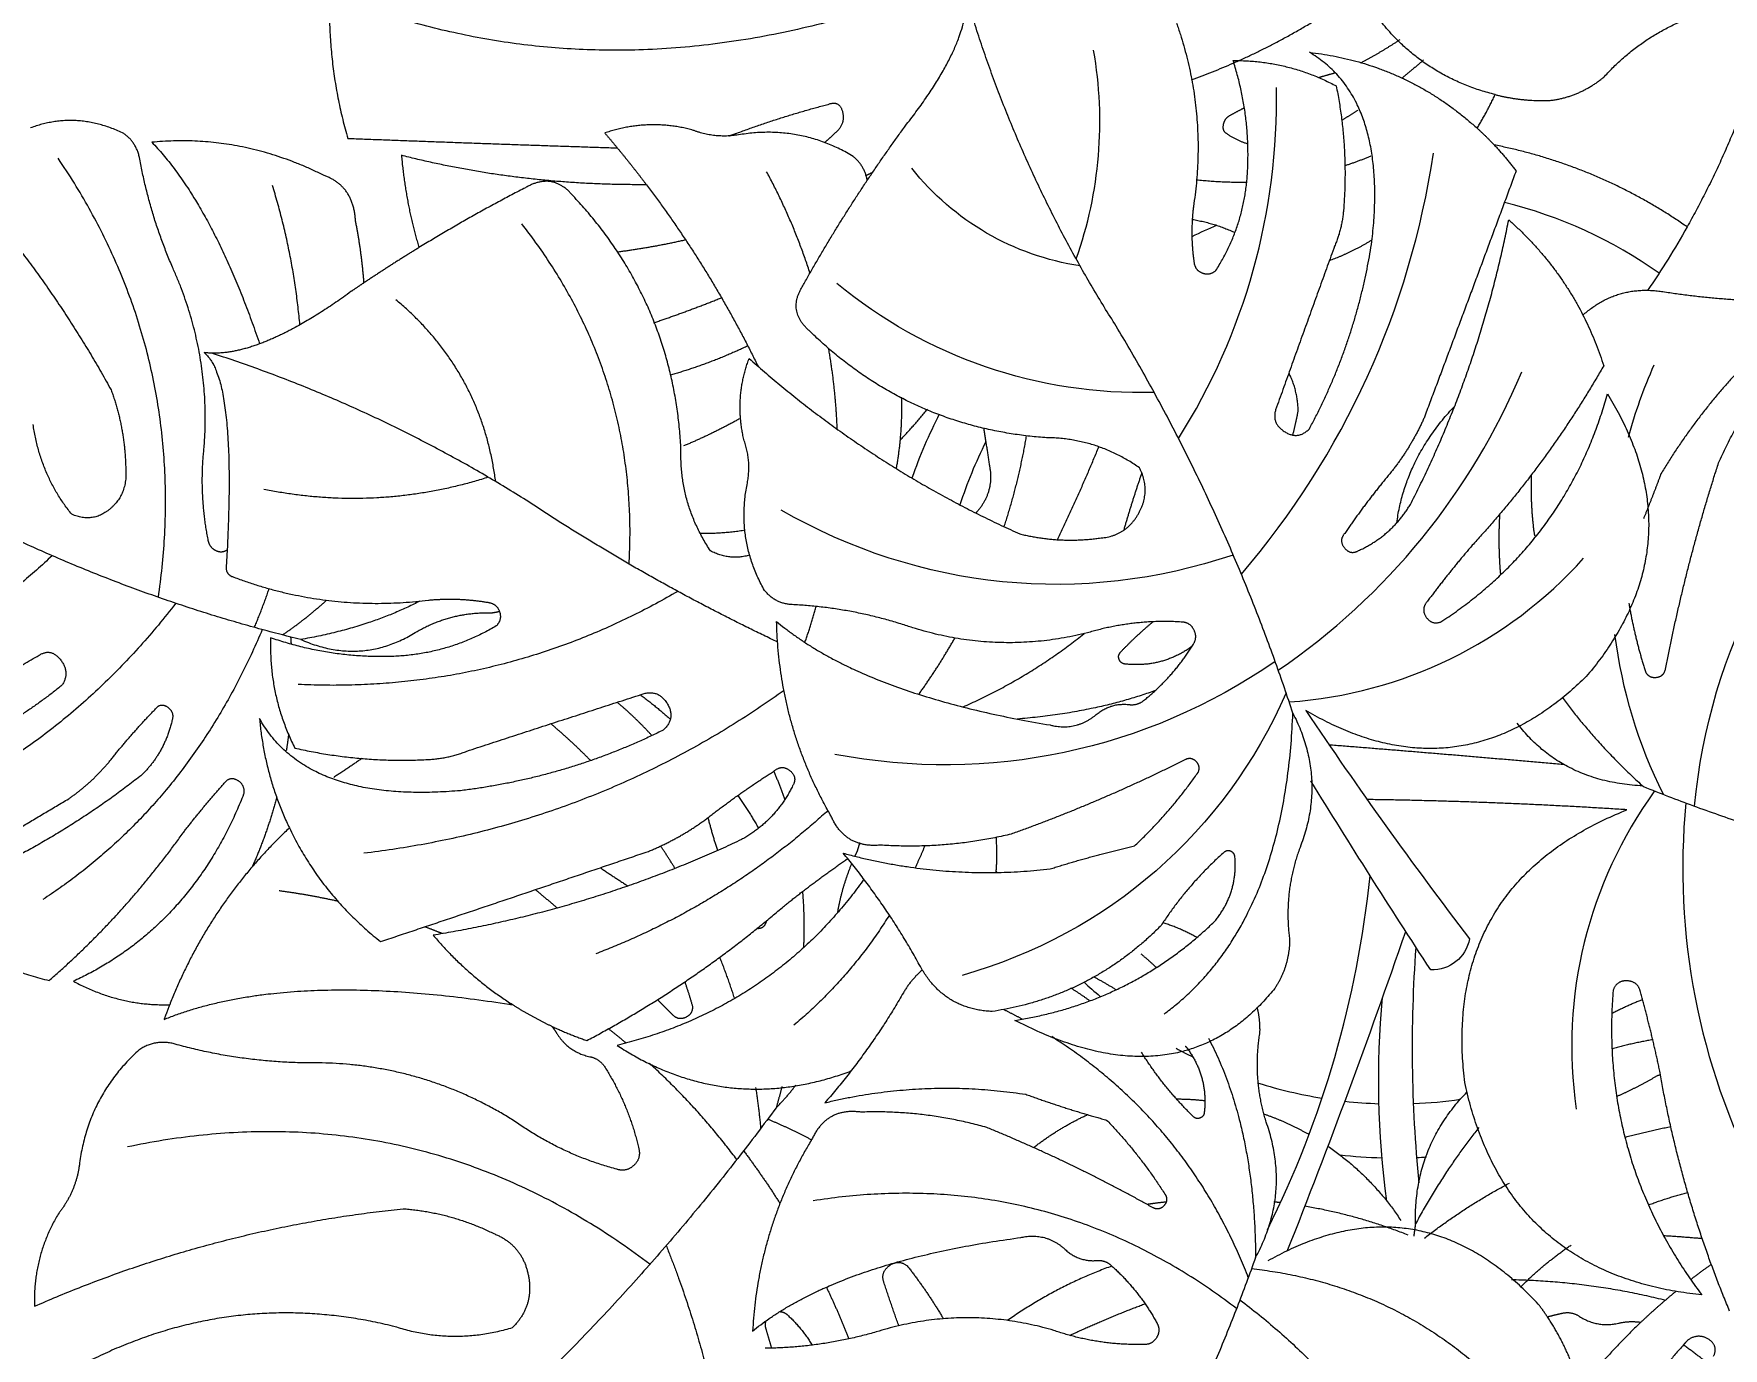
# Model space of a CAD drawing. Header units: inches. Extents: x 17146 to 31738, y -8920 to -2452.
# Drawn here: x 25103.69 to 25113.18, y -5272.44 to -5265.05 of the extents above; entities that cross this region are included whole.
import ezdxf

# ---------------------------------------------------------------- set-up
doc = ezdxf.new("R2010")
doc.units = ezdxf.units.IN
doc.header["$LTSCALE"] = 25
doc.header["$MEASUREMENT"] = 0
doc.header["$PDMODE"] = 3
doc.layers.get('Defpoints').update_dxf_attribs({"color": 251})
doc.layers.add('Dim-external', color=151, linetype='Continuous', lineweight=9)
doc.layers.add('plants', color=105, linetype='Continuous', lineweight=18)
doc.styles.add('int text 1in-8ft', font='trebuc.ttf', dxfattribs={"height": 7})
doc.dimstyles.new('dim 1in-8ft', dxfattribs={"dimtxt": 7, "dimasz": 2, "dimexe": 6, "dimexo": 6, "dimgap": 1, "dimtad": 1, "dimdec": 0, "dimzin": 0, "dimdsep": 46, "dimlunit": 4, "dimtxsty": 'int text 1in-8ft', "dimblk": 'DOT', "dimcen": 4, "dimdle": 6, "dimclrt": 7, "dimadec": 0, "dimazin": 0, "dimtfac": 1, "dimtdec": 0, "dimtofl": 0, "dimtmove": 0, "dimatfit": 3, "dimfxl": 6, "dimfxlon": 1, "dimtolj": 1, "dimtzin": 0, "dimarcsym": 0})
doc.dimstyles.new('dim 1in-8ft c-c', dxfattribs={"dimtxt": 7, "dimasz": 2, "dimexe": 6, "dimexo": 6, "dimgap": 1, "dimtad": 1, "dimdec": 0, "dimzin": 0, "dimdsep": 46, "dimlunit": 4, "dimtxsty": 'int text 1in-8ft', "dimblk": 'DOT', "dimcen": 4, "dimdle": 6, "dimclrt": 7, "dimadec": 0, "dimazin": 0, "dimtfac": 1, "dimtdec": 0, "dimtofl": 0, "dimtmove": 0, "dimatfit": 3, "dimfxl": 6, "dimfxlon": 1, "dimtolj": 1, "dimtzin": 0, "dimarcsym": 0})

# ---------------------------------------------------------------- blocks, each defined once
blk = doc.blocks.new('Monstera_86')
at = {"layer": 'plants'}
for points, degree in [([(0.5667, 1.02229), (0.60753, 1.08693), (0.61641, 1.15825)], 2), ([(0.79487, 0.9924), (0.82491, 1.07672), (0.87244, 1.15207)], 2), ([(0.80145, 1.01022), (0.7355, 1.06021), (0.70638, 1.13893)], 2), ([(0.9968, 0.92926), (1.06038, 1.01567), (1.14135, 1.08578)], 2), ([(0.61464, 1.02921), (0.62833, 1.04457), (0.6387, 1.06165)], 2), ([(0.79655, 0.99708), (0.72491, 1.005), (0.67851, 1.06165)], 2), ([(1.04313, 0.98738), (1.0286, 1.02367), (1.02099, 1.06207)], 2), ([(0.63256, 1.01968), (0.64656, 1.03297), (0.65816, 1.04784)], 2), ([(0.65816, 1.04784), (0.66256, 1.03143), (0.67193, 1.0174)], 2), ([(0.60197, 1.03403), (0.5998, 1.02947), (0.60413, 1.0268)], 2), ([(0.60346, 1.03764), (0.6089, 1.03343), (0.61464, 1.02921)], 2), ([(1.15735, 1.02155), (1.22372, 1.00502), (1.28527, 1.03558)], 2), ([(0.60413, 1.0268), (0.60846, 1.02414), (0.61292, 1.0273)], 2), ([(0.61292, 1.0273), (0.61379, 1.02825), (0.61464, 1.02921)], 2), ([(0.83646, 1.01991), (0.83472, 1.02301), (0.83651, 1.02608)], 2), ([(0.83651, 1.02608), (0.8383, 1.02915), (0.84178, 1.02903)], 2), ([(0.87315, 1.0252), (0.85755, 1.01796), (0.84145, 1.01187)], 2), ([(0.84178, 1.02903), (0.86133, 1.02954), (0.87986, 1.02311)], 2), ([(0.95464, 1.02375), (0.97757, 1.0304), (1.0014, 1.03065)], 2), ([(0.97563, 1.00495), (0.97052, 1.01564), (0.96615, 1.02667)], 2), ([(0.99162, 1.01698), (0.98578, 1.02245), (0.98163, 1.02931)], 2), ([(0.99866, 1.0306), (0.99981, 1.02679), (1.00089, 1.02297)], 2), ([(1.10795, 1.02202), (1.13276, 1.0296), (1.15735, 1.02155)], 2), ([(0.61765, 1.00654), (0.62539, 1.01287), (0.63256, 1.01968)], 2), ([(0.64199, 1.02006), (0.63732, 1.01897), (0.63256, 1.01968)], 2), ([(0.65841, 1.0172), (0.65077, 1.02209), (0.64199, 1.02006)], 2), ([(0.85593, 0.99552), (0.84414, 1.00599), (0.83646, 1.01991)], 2), ([(0.85541, 0.99599), (0.87897, 1.0046), (0.89943, 1.01898)], 2), ([(0.87986, 1.02311), (0.91734, 1.01211), (0.95464, 1.02375)], 2), ([(1.00672, 1.02338), (0.97102, 0.99428), (0.89371, 0.98396)], 2), ([(0.94156, 0.99595), (0.93319, 1.00659), (0.92633, 1.01828)], 2), ([(0.94512, 1.02117), (0.94837, 1.01228), (0.95131, 1.00326)], 2), ([(0.98175, 0.94256), (1.00435, 0.97967), (1.00672, 1.02338)], 2), ([(1.00089, 1.02297), (1.00168, 1.02105), (1.00104, 1.01906)], 2), ([(1.10117, 1), (1.09867, 1.01282), (1.10795, 1.02202)], 2), ([(0.5952, 1.01494), (0.61564, 0.96604), (0.62462, 0.91381)], 2), ([(0.66545, 1.0158), (0.66166, 1.01506), (0.65841, 1.0172)], 2), ([(0.67193, 1.0174), (0.66872, 1.0165), (0.66545, 1.0158)], 2), ([(0.67193, 1.0174), (0.67377, 1.01465), (0.67578, 1.01203)], 2), ([(0.67578, 1.01203), (0.72596, 0.95809), (0.78971, 0.99382)], 2), ([(0.80285, 1.01385), (0.88281, 0.95298), (0.98117, 0.96849)], 2), ([(0.99521, 1.01519), (0.99307, 1.01538), (0.99162, 1.01698)], 2), ([(1.3092, 1.01295), (1.23471, 0.98015), (1.15396, 0.97185)], 2), ([(1.29887, 0.97353), (1.30992, 0.99171), (1.3092, 1.01295)], 2), ([(0.64429, 0.87995), (0.64982, 0.95114), (0.60688, 1.00818)], 2), ([(0.60688, 1.00818), (0.68931, 0.99963), (0.70677, 0.91862)], 2), ([(0.68708, 1.00168), (0.65419, 1.00227), (0.62223, 1.01037)], 2), ([(0.68323, 1.00485), (0.6736, 0.99509), (0.66198, 0.98716)], 2), ([(0.6029, 0.99528), (0.6073, 0.99841), (0.61155, 1.00169)], 2), ([(0.79792, 1.00081), (0.82311, 0.93609), (0.88074, 0.89931)], 2), ([(0.95131, 1.00326), (0.95303, 0.99877), (0.94918, 0.99588)], 2), ([(1.11569, 0.98233), (1.10367, 0.98718), (1.10117, 1)], 2), ([(0.7815, 0.98973), (0.76381, 0.94521), (0.74719, 0.90029), (0.73162, 0.85498)], 3), ([(0.79487, 0.9924), (0.77991, 0.96491), (0.79039, 0.93532)], 2), ([(0.81468, 0.90002), (0.79519, 0.93725), (0.79487, 0.9924)], 2), ([(0.86171, 0.99367), (0.85845, 0.99337), (0.85593, 0.99552)], 2), ([(0.87504, 0.98903), (0.86934, 0.99426), (0.86171, 0.99367)], 2), ([(0.94918, 0.99588), (0.94533, 0.99298), (0.94156, 0.99595)], 2), ([(1.04999, 0.99524), (1.14868, 0.92044), (1.27007, 0.9458)], 2), ([(0.62282, 0.98313), (0.61478, 0.98364), (0.60675, 0.98433)], 2), ([(0.72373, 0.98425), (0.7069, 0.97107), (0.68797, 0.96106)], 2), ([(0.72753, 0.97824), (0.72789, 0.98079), (0.72823, 0.98334)], 2), ([(0.73064, 0.98294), (0.75172, 0.97458), (0.77405, 0.9708)], 2), ([(0.89371, 0.98396), (0.88312, 0.98159), (0.87504, 0.98903)], 2), ([(1.15396, 0.97185), (1.1338, 0.97335), (1.11569, 0.98233)], 2), ([(0.70088, 0.93766), (0.71521, 0.95566), (0.72753, 0.97824)], 2), ([(0.72753, 0.97824), (0.72825, 0.94586), (0.70582, 0.92267)], 2), ([(0.76434, 0.94555), (0.74593, 0.95817), (0.73368, 0.97676)], 2), ([(0.78983, 0.9807), (0.76659, 0.93386), (0.75201, 0.88356), (0.7466, 0.83155)], 3), ([(0.6291, 0.97012), (0.6211, 0.96713), (0.61282, 0.96501)], 2), ([(0.73956, 0.96864), (0.74345, 0.94018), (0.74405, 0.91145), (0.74135, 0.88285)], 3), ([(0.78438, 0.96931), (0.78574, 0.96915), (0.78709, 0.969)], 2), ([(0.83271, 0.96621), (0.83163, 0.96879), (0.8336, 0.97073)], 2), ([(0.83257, 0.96902), (0.83658, 0.96945), (0.84057, 0.97003)], 2), ([(0.8336, 0.97073), (0.83557, 0.97267), (0.83803, 0.97145)], 2), ([(0.83803, 0.97145), (0.87206, 0.95234), (0.9081, 0.93762)], 2), ([(1.01051, 0.94744), (1.00239, 0.95826), (0.99515, 0.96969)], 2), ([(1.29031, 0.95339), (1.29185, 0.96463), (1.29887, 0.97353)], 2), ([(0.72598, 0.96092), (0.72921, 0.92795), (0.72963, 0.8948), (0.72725, 0.86175)], 3), ([(0.8576, 0.9345), (0.84357, 0.94904), (0.83271, 0.96621)], 2), ([(0.61361, 0.80086), (0.61888, 0.85614), (0.60828, 0.91091), (0.58279, 0.96024)], 3), ([(1.05466, 0.94655), (1.05367, 0.9507), (1.0568, 0.9536)], 2), ([(1.0568, 0.9536), (1.05993, 0.95651), (1.06395, 0.95518)], 2), ([(1.06395, 0.95518), (1.08695, 0.94905), (1.1064, 0.93532)], 2), ([(0.72692, 0.95024), (0.72558, 0.95018), (0.72424, 0.95011), (0.7229, 0.95003)], 3), ([(0.75933, 0.94919), (0.75344, 0.94982), (0.74753, 0.95022), (0.7416, 0.95037)], 3), ([(1.01338, 0.95113), (1.02987, 0.92908), (1.05019, 0.91056)], 2), ([(1.06914, 0.91189), (1.05892, 0.92794), (1.05466, 0.94655)], 2), ([(1.26522, 0.90496), (1.28674, 0.92449), (1.29031, 0.95339)], 2), ([(0.63891, 0.94163), (0.62953, 0.93905), (0.61997, 0.93723)], 2), ([(0.79137, 0.93189), (0.78146, 0.93533), (0.77235, 0.94053)], 2), ([(0.88836, 0.94608), (0.87783, 0.93782), (0.86565, 0.9322)], 2), ([(0.96117, 0.93113), (0.9755, 0.92916), (0.98175, 0.94256)], 2), ([(1.00035, 0.93406), (0.99091, 0.93798), (0.98188, 0.94278)], 2), ([(0.79039, 0.93532), (0.79613, 0.91679), (0.79302, 0.89761)], 2), ([(0.81646, 0.93118), (0.81658, 0.93294), (0.81818, 0.93359)], 2), ([(0.81818, 0.93359), (0.81978, 0.93425), (0.82105, 0.93305)], 2), ([(0.82105, 0.93305), (0.83358, 0.92081), (0.84296, 0.90589)], 2), ([(0.89169, 0.92362), (0.87485, 0.92974), (0.8576, 0.9345)], 2), ([(0.9081, 0.93762), (0.93415, 0.93021), (0.96117, 0.93113)], 2), ([(1.00321, 0.93787), (1.00399, 0.92928), (1.00534, 0.92077)], 2), ([(1.1064, 0.93532), (1.14644, 0.90983), (1.19392, 0.91038)], 2), ([(0.62682, 0.79582), (0.65495, 0.83496), (0.66657, 0.88214), (0.65981, 0.92986)], 3), ([(0.72829, 0.92753), (0.7217, 0.92726), (0.71513, 0.92665), (0.7086, 0.9257)], 3), ([(0.75721, 0.92654), (0.75245, 0.92706), (0.74767, 0.9274), (0.74288, 0.92757)], 3), ([(0.79369, 0.9189), (0.78492, 0.92165), (0.77598, 0.92376), (0.7669, 0.92522)], 3), ([(0.82398, 0.90385), (0.8148, 0.91594), (0.81646, 0.93118)], 2), ([(0.82818, 0.92558), (0.82219, 0.9256), (0.81624, 0.92626)], 2), ([(0.97627, 0.92719), (0.93431, 0.91704), (0.89169, 0.92362)], 2), ([(0.94321, 0.88084), (0.95756, 0.90566), (0.97627, 0.92719)], 2), ([(0.9968, 0.92926), (0.99228, 0.9248), (0.98849, 0.9197)], 2), ([(0.99436, 0.92037), (0.99551, 0.92479), (0.9968, 0.92926)], 2), ([(0.64249, 0.92442), (0.63377, 0.92054), (0.62555, 0.9157)], 2), ([(0.70677, 0.91862), (0.7166, 0.83501), (0.63844, 0.80374)], 2), ([(1.06383, 0.90301), (1.01733, 0.93327), (0.9653, 0.9138)], 2), ([(0.62555, 0.9157), (0.62496, 0.9155), (0.62436, 0.91531)], 2), ([(0.62462, 0.91381), (0.62812, 0.89701), (0.63277, 0.88049)], 2), ([(1.07526, 0.90778), (1.07136, 0.90856), (1.06914, 0.91189)], 2), ([(0.62756, 0.90061), (0.63618, 0.90211), (0.6446, 0.90445)], 2), ([(0.6446, 0.90454), (0.64448, 0.90448), (0.64437, 0.90441), (0.64425, 0.90435)], 3), ([(0.7868, 0.87902), (0.82673, 0.92863), (0.89624, 0.89246)], 2), ([(0.82833, 0.90423), (0.82602, 0.90549), (0.82368, 0.9067), (0.82132, 0.90786)], 3), ([(0.82448, 0.90333), (0.82423, 0.90359), (0.82398, 0.90385)], 2), ([(1.08926, 0.89788), (1.08436, 0.90584), (1.07526, 0.90778)], 2), ([(1.19392, 0.91038), (1.22294, 0.91013), (1.25084, 0.90224)], 2), ([(1.25084, 0.90224), (1.25859, 0.90051), (1.26522, 0.90496)], 2), ([(0.79302, 0.89761), (0.79284, 0.89217), (0.79418, 0.88691)], 2), ([(0.95982, 0.83302), (0.99868, 0.88717), (1.06383, 0.90301)], 2), ([(1.07656, 0.90097), (1.0319, 0.87737), (0.99371, 0.84447)], 2), ([(1.05999, 0.90203), (1.06367, 0.89897), (1.06745, 0.89602)], 2), ([(1.09137, 0.89492), (1.08413, 0.89834), (1.07656, 0.90097)], 2), ([(1.09137, 0.89492), (1.09021, 0.89633), (1.08926, 0.89788)], 2), ([(0.63186, 0.88375), (0.63841, 0.8863), (0.6448, 0.88962)], 2), ([(0.83342, 0.88981), (0.78278, 0.8525), (0.77913, 0.76308)], 2), ([(0.89624, 0.89246), (0.84769, 0.88495), (0.81225, 0.85093)], 2), ([(0.8932, 0.89196), (0.89707, 0.88985), (0.90104, 0.88791)], 2), ([(0.94913, 0.84811), (0.96553, 0.87443), (0.98929, 0.89449)], 2), ([(1.03212, 0.88624), (1.03174, 0.88956), (1.03469, 0.89111)], 2), ([(1.03469, 0.89111), (1.03765, 0.89266), (1.04011, 0.89042)], 2), ([(1.04011, 0.89042), (1.04343, 0.88706), (1.0468, 0.88375)], 2), ([(1.10788, 0.8858), (1.09992, 0.89089), (1.09137, 0.89492)], 2), ([(1.2546, 0.89208), (1.20308, 0.87095), (1.10934, 0.88566)], 2), ([(1.25227, 0.88586), (1.25348, 0.88895), (1.2546, 0.89208)], 2), ([(0.83463, 0.85248), (0.86425, 0.88242), (0.90588, 0.88875)], 2), ([(0.86481, 0.88416), (0.86862, 0.88138), (0.87263, 0.87891)], 2), ([(0.90588, 0.88875), (0.92629, 0.8877), (0.93606, 0.86975)], 2), ([(1.0144, 0.88292), (1.01718, 0.87428), (1.02057, 0.86586)], 2), ([(1.0353, 0.87624), (1.0336, 0.8812), (1.03212, 0.88624)], 2), ([(1.14127, 0.85659), (1.12682, 0.87371), (1.10788, 0.8858)], 2), ([(1.10934, 0.88566), (1.10861, 0.88571), (1.10788, 0.8858)], 2), ([(1.20184, 0.81137), (1.2354, 0.8429), (1.25227, 0.88586)], 2), ([(1.29277, 0.876), (1.27328, 0.8865), (1.25227, 0.88586)], 2), ([(0.63277, 0.88049), (0.63377, 0.87604), (0.63833, 0.87583)], 2), ([(0.63833, 0.87583), (0.64289, 0.87562), (0.64429, 0.87995)], 2), ([(0.78054, 0.85831), (0.78054, 0.86961), (0.7868, 0.87902)], 2), ([(0.86307, 0.87409), (0.85831, 0.87661), (0.85374, 0.87947)], 2), ([(0.8672, 0.8763), (0.86495, 0.87838), (0.86266, 0.88041), (0.86032, 0.88238)], 3), ([(0.93521, 0.87124), (0.94004, 0.87531), (0.94321, 0.88084)], 2), ([(1.22111, 0.79717), (1.24322, 0.85303), (1.29277, 0.876)], 2), ([(1.30307, 0.87568), (1.2716, 0.84846), (1.24662, 0.81347)], 2), ([(1.36061, 0.84275), (1.33534, 0.8681), (1.30307, 0.87568)], 2), ([(0.70474, 0.85811), (0.70638, 0.8661), (0.71292, 0.87135), (0.72108, 0.87122)], 3), ([(0.72108, 0.87122), (0.73828, 0.8449), (0.7551, 0.81833), (0.77155, 0.79152)], 3), ([(0.78198, 0.75452), (0.80787, 0.81323), (0.85675, 0.85586), (0.91844, 0.87353)], 3), ([(0.84316, 0.86444), (0.83985, 0.86714), (0.83675, 0.87013)], 2), ([(0.93606, 0.86975), (0.94999, 0.84432), (0.96854, 0.82203)], 2), ([(0.97499, 0.80406), (1.01809, 0.84345), (1.0728, 0.86443)], 2), ([(0.98569, 0.83818), (0.98483, 0.84949), (0.98528, 0.8615)], 2), ([(0.77376, 0.76184), (0.75174, 0.79463), (0.72872, 0.82673), (0.70474, 0.85811)], 3), ([(0.7765, 0.82054), (0.78307, 0.83894), (0.78054, 0.85831)], 2), ([(0.81963, 0.85757), (0.82634, 0.85369), (0.83389, 0.85135)], 2), ([(1.01139, 0.81628), (1.07344, 0.84554), (1.14127, 0.85659)], 2), ([(1.16343, 0.85927), (1.10696, 0.84043), (1.05061, 0.82126)], 2), ([(1.13736, 0.85593), (1.14109, 0.85444), (1.14485, 0.85306)], 2), ([(1.20184, 0.81137), (1.18827, 0.83975), (1.16343, 0.85927)], 2), ([(0.81225, 0.85093), (0.80236, 0.83913), (0.80355, 0.82377)], 2), ([(0.80821, 0.82172), (0.82352, 0.8353), (0.83463, 0.85248)], 2), ([(0.97086, 0.8469), (0.96903, 0.83634), (0.96495, 0.82643)], 2), ([(1.00085, 0.85049), (1.00108, 0.85107), (1.00131, 0.85163)], 2), ([(1.00131, 0.85163), (1.00205, 0.85362), (1.00414, 0.85382)], 2), ([(1.00414, 0.85382), (1.00452, 0.85385), (1.00491, 0.8538)], 2), ([(1.37759, 0.84794), (1.33613, 0.82366), (1.2948, 0.79909)], 2), ([(0.63148, 0.79398), (0.54769, 0.82741), (0.45857, 0.84137)], 2), ([(0.99371, 0.84447), (0.98097, 0.83425), (0.96755, 0.82492)], 2), ([(1.08902, 0.84512), (1.09361, 0.84122), (1.09826, 0.8374)], 2), ([(1.18137, 0.84231), (1.19369, 0.83956), (1.20621, 0.83789)], 2), ([(1.21328, 0.72781), (1.24416, 0.80128), (1.30566, 0.84156)], 2), ([(1.26477, 0.78968), (1.30904, 0.82425), (1.36061, 0.84275)], 2), ([(1.0709, 0.82815), (1.06512, 0.83206), (1.05924, 0.83582)], 2), ([(0.88142, 0.82865), (0.86383, 0.82311), (0.84586, 0.81895)], 2), ([(0.96854, 0.82203), (0.92562, 0.83373), (0.88142, 0.82865)], 2), ([(0.90409, 0.82955), (0.90398, 0.82974), (0.90387, 0.82993), (0.90376, 0.83012)], 3), ([(0.90413, 0.83013), (0.90358, 0.82276), (0.90409, 0.81538)], 2), ([(0.93419, 0.81893), (0.9361, 0.82359), (0.93825, 0.82814)], 2), ([(1.03939, 0.82843), (1.04232, 0.82365), (1.04545, 0.81901)], 2), ([(1.20721, 0.79843), (1.21122, 0.81376), (1.21756, 0.82789)], 2), ([(0.77913, 0.76308), (0.76466, 0.79121), (0.7765, 0.82054)], 2), ([(0.80355, 0.82377), (0.80361, 0.82199), (0.80523, 0.82128)], 2), ([(0.80523, 0.82128), (0.80686, 0.82056), (0.80821, 0.82172)], 2), ([(0.84586, 0.81895), (0.83088, 0.80486), (0.81908, 0.78801)], 2), ([(0.89785, 0.814), (0.92499, 0.82051), (0.95284, 0.81862)], 2), ([(0.9346, 0.81894), (0.93454, 0.81911), (0.93447, 0.81927), (0.9344, 0.81943)], 3), ([(0.95284, 0.81862), (0.96769, 0.82007), (0.97366, 0.8064)], 2), ([(0.9626, 0.82118), (0.96201, 0.8194), (0.96157, 0.81758)], 2), ([(0.9636, 0.82332), (0.96312, 0.82224), (0.9626, 0.82118)], 2), ([(0.96755, 0.82492), (0.96712, 0.82459), (0.96663, 0.82435)], 2), ([(0.99348, 0.75346), (1.073, 0.8104), (1.17044, 0.82207)], 2), ([(1.02139, 0.82086), (1.0236, 0.81433), (1.0253, 0.80764)], 2), ([(1.05061, 0.82126), (1.03708, 0.81575), (1.02544, 0.807)], 2), ([(0.82439, 0.78256), (0.86016, 0.80052), (0.89785, 0.814)], 2), ([(0.98987, 0.7937), (0.9971, 0.80828), (1.01139, 0.81628)], 2), ([(1.01295, 0.79769), (1.00829, 0.80439), (1.00424, 0.81148)], 2), ([(1.21442, 0.76531), (1.21231, 0.78946), (1.20184, 0.81137)], 2), ([(1.24662, 0.81347), (1.23817, 0.8025), (1.22905, 0.79226)], 2), ([(1.24969, 0.71672), (1.30592, 0.78937), (1.38874, 0.81454)], 2), ([(0.97366, 0.8064), (0.99567, 0.76833), (0.9966, 0.72436)], 2), ([(1.02544, 0.807), (1.01192, 0.79646), (0.99745, 0.78725)], 2), ([(1.0253, 0.80764), (1.02543, 0.80737), (1.02556, 0.80709)], 2), ([(0.60993, 0.80222), (0.60377, 0.73608), (0.57236, 0.67689), (0.52105, 0.63471)], 3), ([(0.62309, 0.79727), (0.6336, 0.77604), (0.64047, 0.75333), (0.64349, 0.72983)], 3), ([(0.63844, 0.80374), (0.6931, 0.8002), (0.74787, 0.79942)], 2), ([(0.99784, 0.78751), (0.99528, 0.79333), (0.99323, 0.79951)], 2), ([(1.22362, 0.79133), (1.22048, 0.79327), (1.22111, 0.79717)], 2), ([(1.2948, 0.79909), (1.28502, 0.79236), (1.27721, 0.78286)], 2), ([(0.66569, 0.75625), (0.65173, 0.77562), (0.63148, 0.79398)], 2), ([(0.63182, 0.79367), (0.66598, 0.79196), (0.68468, 0.76725)], 2), ([(0.78661, 0.74125), (0.84133, 0.77891), (0.90689, 0.79274), (0.97216, 0.78039)], 3), ([(0.99092, 0.78732), (0.98769, 0.79007), (0.98987, 0.7937)], 2), ([(1.04433, 0.77015), (1.08483, 0.79021), (1.12977, 0.79568)], 2), ([(1.12977, 0.79568), (1.19424, 0.80129), (1.21442, 0.76531)], 2), ([(1.17132, 0.78212), (1.17717, 0.78622), (1.18317, 0.79008)], 2), ([(1.22905, 0.79226), (1.22676, 0.78939), (1.22362, 0.79133)], 2), ([(0.76395, 0.7763), (0.71497, 0.78014), (0.66453, 0.78465)], 2), ([(0.81908, 0.78801), (0.81788, 0.78546), (0.81984, 0.78344)], 2), ([(0.81984, 0.78344), (0.82181, 0.78143), (0.82439, 0.78256)], 2), ([(0.99745, 0.78725), (0.99416, 0.78457), (0.99092, 0.78732)], 2), ([(1.07495, 0.78299), (1.08298, 0.77485), (1.09172, 0.76749)], 2), ([(1.19956, 0.77772), (1.17185, 0.78405), (1.14345, 0.78257)], 2), ([(1.25131, 0.76625), (1.25477, 0.78057), (1.26477, 0.78968)], 2), ([(1.27721, 0.78286), (1.2682, 0.7715), (1.25824, 0.76124)], 2), ([(1.29764, 0.75125), (1.32638, 0.77469), (1.36082, 0.78525)], 2), ([(0.65559, 0.74764), (0.70924, 0.8), (0.77376, 0.76184)], 2), ([(1.12716, 0.77906), (1.09045, 0.76702), (1.05368, 0.75517)], 2), ([(1.14345, 0.78257), (1.13501, 0.78214), (1.12716, 0.77906)], 2), ([(1.20973, 0.73125), (1.21062, 0.75577), (1.19956, 0.77772)], 2), ([(1.2022, 0.77201), (1.20261, 0.77542), (1.20314, 0.7788)], 2), ([(0.88139, 0.768), (0.87054, 0.77076), (0.86195, 0.76357)], 2), ([(1.04278, 0.75885), (1.03886, 0.76514), (1.04433, 0.77015)], 2), ([(1.04915, 0.77247), (1.05599, 0.76495), (1.06379, 0.75843)], 2), ([(1.3613, 0.76962), (1.33431, 0.75403), (1.30724, 0.7386)], 2), ([(0.77913, 0.76308), (0.80716, 0.67733), (0.85357, 0.59997)], 2), ([(0.83705, 0.75346), (0.86299, 0.76293), (0.89524, 0.7655)], 2), ([(0.86195, 0.76357), (0.85588, 0.75853), (0.84804, 0.7594)], 2), ([(0.9966, 0.72436), (0.96078, 0.75486), (0.88139, 0.768)], 2), ([(1.054, 0.75528), (1.04759, 0.76004), (1.04161, 0.76536)], 2), ([(1.2531, 0.7605), (1.25015, 0.76264), (1.25131, 0.76625)], 2), ([(0.7807, 0.75831), (0.73263, 0.75483), (0.68897, 0.73351), (0.65667, 0.69773)], 3), ([(0.84201, 0.75774), (0.82948, 0.74766), (0.82107, 0.73396)], 2), ([(0.84804, 0.7594), (0.84468, 0.75981), (0.84201, 0.75774)], 2), ([(0.91807, 0.76037), (0.89054, 0.74827), (0.86711, 0.72952)], 2), ([(0.93668, 0.75503), (0.92845, 0.74356), (0.9215, 0.73129)], 2), ([(1.05368, 0.75517), (1.0467, 0.75257), (1.04278, 0.75885)], 2), ([(1.25824, 0.76124), (1.25606, 0.75837), (1.2531, 0.7605)], 2), ([(0.62609, 0.74794), (0.62295, 0.74757), (0.62219, 0.7445)], 2), ([(0.63068, 0.74549), (0.62924, 0.7483), (0.62609, 0.74794)], 2), ([(0.64665, 0.62851), (0.60791, 0.69132), (0.65559, 0.74764)], 2), ([(1.03824, 0.71169), (1.11225, 0.75497), (1.19813, 0.75095)], 2), ([(1.29813, 0.74065), (1.2941, 0.74596), (1.29764, 0.75125)], 2), ([(1.30173, 0.69666), (1.35326, 0.7456), (1.42127, 0.75245)], 2), ([(0.62219, 0.7445), (0.61367, 0.70036), (0.59985, 0.65759)], 2), ([(0.63765, 0.71674), (0.63511, 0.73134), (0.63068, 0.74549)], 2), ([(0.78529, 0.74495), (0.73949, 0.71356), (0.70424, 0.67033), (0.68271, 0.61914)], 3), ([(0.8217, 0.73497), (0.83427, 0.74395), (0.84968, 0.74233)], 2), ([(0.84968, 0.74233), (0.85158, 0.74221), (0.8523, 0.74046)], 2), ([(0.8523, 0.74046), (0.85302, 0.73871), (0.85173, 0.73731)], 2), ([(1.30724, 0.7386), (1.30216, 0.73535), (1.29813, 0.74065)], 2), ([(0.82107, 0.73396), (0.81917, 0.73091), (0.82091, 0.72776)], 2), ([(0.85173, 0.73731), (0.84529, 0.73052), (0.8381, 0.72452)], 2), ([(0.86573, 0.72919), (0.90478, 0.73889), (0.94285, 0.72586)], 2), ([(0.98468, 0.73321), (0.98205, 0.72572), (0.97992, 0.71807)], 2), ([(0.99619, 0.73305), (1.04376, 0.7105), (1.08819, 0.68237)], 2), ([(1.11468, 0.72622), (1.13458, 0.73809), (1.1578, 0.73908)], 2), ([(1.19708, 0.73199), (1.17128, 0.74328), (1.14808, 0.72861)], 2), ([(1.1578, 0.73908), (1.18452, 0.74008), (1.20973, 0.73125)], 2), ([(1.20133, 0.73093), (1.20122, 0.73245), (1.20112, 0.73396)], 2), ([(0.82091, 0.72776), (0.82265, 0.72462), (0.82624, 0.72461)], 2), ([(0.82624, 0.72461), (0.84639, 0.7234), (0.86573, 0.72919)], 2), ([(0.94285, 0.72586), (0.96628, 0.71836), (0.99086, 0.71725)], 2), ([(1.1133, 0.72033), (1.1122, 0.72369), (1.11468, 0.72622)], 2), ([(1.14808, 0.72861), (1.13341, 0.72026), (1.11666, 0.72073)], 2), ([(1.14685, 0.71579), (1.16871, 0.72714), (1.19708, 0.73199)], 2), ([(1.20472, 0.73007), (1.19498, 0.72342), (1.18612, 0.71536)], 2), ([(1.19708, 0.73199), (1.27352, 0.71334), (1.34539, 0.67579)], 2), ([(1.21659, 0.7269), (1.2132, 0.71887), (1.21036, 0.71054)], 2), ([(0.7168, 0.72457), (0.66357, 0.6898), (0.64665, 0.62851)], 2), ([(0.72296, 0.7226), (0.72063, 0.72593), (0.7168, 0.72457)], 2), ([(0.72269, 0.71615), (0.72528, 0.71927), (0.72296, 0.7226)], 2), ([(1.11792, 0.71638), (1.11441, 0.71698), (1.1133, 0.72033)], 2), ([(1.11666, 0.72073), (1.115, 0.72053), (1.11337, 0.72012)], 2), ([(0.7036, 0.69229), (0.71356, 0.70389), (0.72269, 0.71615)], 2), ([(0.80427, 0.69638), (0.86828, 0.71791), (0.93616, 0.71116), (0.99467, 0.67743)], 3), ([(0.99086, 0.71725), (0.99756, 0.71658), (1.0017, 0.71127)], 2), ([(1.14331, 0.71539), (1.13055, 0.71419), (1.11792, 0.71638)], 2), ([(1.22584, 0.7055), (1.18582, 0.72066), (1.14331, 0.71539)], 2), ([(1.257, 0.7142), (1.24236, 0.61307), (1.29923, 0.52922)], 2), ([(0.69208, 0.67924), (0.69282, 0.6919), (0.69173, 0.70453)], 2), ([(1.0017, 0.71127), (1.0138, 0.68999), (1.00893, 0.66601)], 2), ([(1.22848, 0.70173), (1.22847, 0.70451), (1.22584, 0.7055)], 2), ([(0.80086, 0.70446), (0.7576, 0.6538), (0.72984, 0.59293), (0.71994, 0.52705)], 3), ([(1.05873, 0.7002), (1.05429, 0.62013), (1.10398, 0.55679)], 2), ([(1.22806, 0.69427), (1.22825, 0.69792), (1.22848, 0.70173)], 2), ([(0.64823, 0.6166), (0.67163, 0.65758), (0.7036, 0.69229)], 2), ([(0.75147, 0.69453), (0.73755, 0.68817), (0.72965, 0.67508)], 2), ([(0.75744, 0.69337), (0.75494, 0.69646), (0.75147, 0.69453)], 2), ([(0.75733, 0.68729), (0.75994, 0.69029), (0.75744, 0.69337)], 2), ([(1.00787, 0.69641), (1.01655, 0.69891), (1.02447, 0.69461)], 2), ([(1.02447, 0.69461), (1.03747, 0.67516), (1.03691, 0.65185)], 2), ([(1.23781, 0.61107), (1.22431, 0.62129), (1.22806, 0.69427)], 2), ([(1.22806, 0.69427), (1.23025, 0.6958), (1.23272, 0.69462)], 2), ([(1.23272, 0.69462), (1.23562, 0.69324), (1.23612, 0.68971)], 2), ([(0.67708, 0.68837), (0.67724, 0.68792), (0.67739, 0.68748)], 2), ([(0.67739, 0.68748), (0.67908, 0.675), (0.67856, 0.66241)], 2), ([(0.738, 0.66173), (0.74828, 0.67405), (0.75733, 0.68729)], 2), ([(0.84281, 0.66182), (0.84689, 0.67368), (0.85038, 0.68573)], 2), ([(0.86062, 0.68925), (0.84964, 0.68856), (0.8442, 0.67901)], 2), ([(0.89423, 0.68746), (0.8776, 0.69161), (0.86062, 0.68925)], 2), ([(0.87835, 0.68992), (0.86903, 0.67064), (0.86091, 0.65084)], 2), ([(0.90079, 0.68446), (0.8946, 0.66566), (0.89134, 0.64616)], 2), ([(1.00819, 0.61352), (0.957, 0.65942), (0.89423, 0.68746)], 2), ([(1.02885, 0.68715), (1.0195, 0.68741), (1.00988, 0.68583)], 2), ([(1.23612, 0.68971), (1.23993, 0.67005), (1.23769, 0.65046)], 2), ([(0.62413, 0.66218), (0.62764, 0.67175), (0.63151, 0.68118)], 2), ([(0.73536, 0.68276), (0.7318, 0.65572), (0.711, 0.63363)], 2), ([(0.8442, 0.67901), (0.83875, 0.66945), (0.84376, 0.65966)], 2), ([(0.90714, 0.65794), (0.90451, 0.66955), (0.91247, 0.67845)], 2), ([(0.91247, 0.67845), (0.91258, 0.67857), (0.91268, 0.67869)], 2), ([(1.08819, 0.68237), (1.15634, 0.6367), (1.23454, 0.61133)], 2), ([(1.27079, 0.65962), (1.26986, 0.67047), (1.2772, 0.67681)], 2), ([(1.2772, 0.67681), (1.28454, 0.68314), (1.29352, 0.67924)], 2), ([(1.29352, 0.67924), (1.30667, 0.66293), (1.30978, 0.64139)], 2), ([(0.72965, 0.67508), (0.70046, 0.61803), (0.68825, 0.55513)], 2), ([(0.9085, 0.64869), (0.91279, 0.65726), (0.91643, 0.66613), (0.9194, 0.67524)], 3), ([(1.11807, 0.66362), (1.16464, 0.67842), (1.21258, 0.66873)], 2), ([(0.56973, 0.59815), (0.60218, 0.6257), (0.62413, 0.66218)], 2), ([(0.92808, 0.63699), (0.93252, 0.6457), (0.93637, 0.6547), (0.9396, 0.66394)], 3), ([(1.00893, 0.66601), (1.00716, 0.65664), (1.01043, 0.64768)], 2), ([(1.11496, 0.66545), (1.1209, 0.61906), (1.15694, 0.58882)], 2), ([(0.59985, 0.65759), (0.58704, 0.62898), (0.56628, 0.6055)], 2), ([(0.72391, 0.63867), (0.72945, 0.65112), (0.738, 0.66173)], 2), ([(0.84376, 0.65966), (0.8617, 0.64703), (0.88365, 0.64693)], 2), ([(0.90946, 0.6428), (0.90821, 0.6502), (0.90714, 0.65794)], 2), ([(0.94615, 0.65996), (0.94346, 0.64506), (0.94394, 0.62993)], 2), ([(1.27693, 0.62681), (1.27113, 0.6427), (1.27079, 0.65962)], 2), ([(0.94449, 0.64786), (0.93857, 0.64174), (0.93312, 0.63497)], 2), ([(1.01043, 0.64768), (1.01446, 0.63026), (1.00819, 0.61352)], 2), ([(1.01179, 0.63878), (1.02369, 0.64535), (1.03582, 0.65044)], 2), ([(1.03691, 0.65185), (1.03991, 0.59027), (1.08229, 0.54509)], 2), ([(1.23769, 0.65046), (1.23485, 0.61112), (1.25111, 0.57508)], 2), ([(0.63779, 0.64672), (0.63496, 0.6363), (0.63135, 0.62613), (0.62698, 0.61625)], 3), ([(0.77216, 0.64316), (0.75221, 0.60596), (0.74586, 0.56423)], 2), ([(0.78283, 0.6443), (0.77702, 0.64812), (0.77216, 0.64316)], 2), ([(0.77913, 0.64564), (0.77782, 0.64067), (0.7769, 0.63562)], 2), ([(0.786, 0.63406), (0.78863, 0.64049), (0.78283, 0.6443)], 2), ([(0.82732, 0.64728), (0.79931, 0.6028), (0.78514, 0.55192), (0.7861, 0.49936)], 3), ([(0.88365, 0.64693), (0.9415, 0.64251), (0.98287, 0.60183)], 2), ([(0.97108, 0.64333), (0.97171, 0.62619), (0.97471, 0.60931)], 2), ([(0.68514, 0.53456), (0.70437, 0.58667), (0.72391, 0.63867)], 2), ([(0.76157, 0.56623), (0.77387, 0.60011), (0.786, 0.63406)], 2), ([(0.7769, 0.63562), (0.7771, 0.62718), (0.78082, 0.61958)], 2), ([(0.83758, 0.62789), (0.88664, 0.6292), (0.93339, 0.61313), (0.97128, 0.58193)], 3), ([(1.35519, 0.52257), (1.30929, 0.56807), (1.27693, 0.62681)], 2), ([(1.00874, 0.60827), (1.02498, 0.61596), (1.04142, 0.62061)], 2), ([(0.68825, 0.55513), (0.65978, 0.58036), (0.64823, 0.6166)], 2), ([(1.05146, 0.54033), (1.02423, 0.57634), (1.00445, 0.61684)], 2), ([(1.17593, 0.58539), (1.19747, 0.60117), (1.21438, 0.60741)], 2), ([(1.21438, 0.60741), (1.22784, 0.61238), (1.23781, 0.61107)], 2), ([(1.25977, 0.52247), (1.23418, 0.54911), (1.21438, 0.60741)], 2), ([(0.85357, 0.59997), (0.89471, 0.53526), (0.91648, 0.46174)], 2), ([(0.98287, 0.60183), (0.99227, 0.59358), (0.98561, 0.583)], 2), ([(1.04841, 0.59853), (1.03409, 0.59371), (1.01984, 0.58795)], 2), ([(1.19742, 0.59941), (1.20009, 0.56941), (1.20898, 0.54066)], 2), ([(0.65702, 0.59533), (0.6425, 0.58234), (0.62327, 0.5854)], 2), ([(0.62327, 0.5854), (0.60044, 0.58896), (0.57734, 0.58938)], 2), ([(0.6131, 0.55812), (0.61825, 0.56727), (0.62379, 0.57621), (0.62971, 0.58489)], 3), ([(1.17043, 0.58168), (1.17319, 0.58352), (1.17593, 0.58539)], 2), ([(0.62489, 0.57763), (0.6446, 0.56369), (0.6666, 0.55363), (0.69005, 0.54785)], 3), ([(0.8116, 0.57646), (0.79991, 0.55822), (0.79835, 0.53662)], 2), ([(0.81718, 0.57758), (0.81405, 0.5787), (0.8116, 0.57646)], 2), ([(0.82078, 0.57318), (0.82031, 0.57646), (0.81718, 0.57758)], 2), ([(0.98561, 0.583), (0.96611, 0.54799), (0.94244, 0.51565)], 2), ([(0.98257, 0.5776), (0.98968, 0.55538), (1.00085, 0.53486)], 2), ([(1.14727, 0.56685), (1.159, 0.57404), (1.17043, 0.58168)], 2), ([(1.17043, 0.58168), (1.17138, 0.56858), (1.17397, 0.55567)], 2), ([(0.76375, 0.57225), (0.75453, 0.56894), (0.74578, 0.56355)], 2), ([(0.82103, 0.54949), (0.82249, 0.56135), (0.82078, 0.57318)], 2), ([(0.87041, 0.57163), (0.86042, 0.54332), (0.85791, 0.5133), (0.86307, 0.48372)], 3), ([(0.86876, 0.57459), (0.89699, 0.57019), (0.92189, 0.55575), (0.93972, 0.53344)], 3), ([(1.25111, 0.57508), (1.26068, 0.55286), (1.265, 0.52884)], 2), ([(0.74586, 0.56423), (0.73886, 0.50432), (0.77216, 0.48456)], 2), ([(0.75782, 0.55114), (0.75846, 0.55899), (0.76157, 0.56623)], 2), ([(0.81122, 0.55746), (0.81476, 0.55896), (0.81824, 0.56056), (0.82168, 0.56226)], 3), ([(1.03493, 0.56363), (1.04939, 0.56692), (1.06374, 0.56877)], 2), ([(1.1024, 0.5416), (1.12531, 0.5534), (1.14727, 0.56685)], 2), ([(1.15466, 0.52796), (1.15281, 0.54839), (1.14727, 0.56685)], 2), ([(0.57123, 0.44038), (0.58202, 0.50285), (0.6131, 0.55812)], 2), ([(0.6131, 0.55812), (0.65011, 0.53236), (0.69434, 0.5236)], 2), ([(0.82153, 0.55497), (0.8121, 0.55651), (0.80359, 0.56048)], 2), ([(1.17397, 0.55567), (1.17477, 0.54094), (1.18717, 0.5365)], 2), ([(0.76089, 0.49874), (0.75567, 0.52473), (0.75782, 0.55114)], 2), ([(0.82812, 0.47234), (0.81493, 0.51003), (0.82103, 0.54949)], 2), ([(1.08229, 0.54509), (1.09085, 0.53485), (1.1024, 0.5416)], 2), ([(0.69434, 0.5236), (0.68943, 0.52882), (0.68514, 0.53456)], 2), ([(0.79835, 0.53662), (0.79669, 0.51175), (0.80432, 0.48803)], 2), ([(0.79859, 0.53935), (0.80902, 0.53958), (0.81971, 0.53837)], 2), ([(0.95621, 0.5352), (0.95756, 0.53588), (0.95892, 0.53654)], 2), ([(0.95845, 0.53854), (0.9595, 0.5324), (0.96434, 0.52842)], 2), ([(1.05146, 0.54033), (1.10482, 0.54072), (1.15466, 0.52796)], 2), ([(1.06371, 0.52483), (1.05742, 0.53245), (1.05146, 0.54033)], 2), ([(1.18717, 0.5365), (1.22243, 0.51882), (1.25977, 0.52247)], 2), ([(0.74627, 0.5283), (0.75168, 0.53057), (0.75723, 0.53238)], 2), ([(0.96434, 0.52842), (0.9868, 0.51493), (1.01267, 0.51936)], 2), ([(1.265, 0.52884), (1.26649, 0.52233), (1.27155, 0.51881)], 2), ([(0.69434, 0.5236), (0.69778, 0.51995), (0.7015, 0.51658)], 2), ([(0.79815, 0.52319), (0.80298, 0.52171), (0.80712, 0.51879)], 2), ([(0.97193, 0.51855), (0.97415, 0.52069), (0.97647, 0.52263)], 2), ([(1.01267, 0.51936), (1.02277, 0.52096), (1.03228, 0.51721)], 2), ([(1.01669, 0.51978), (1.01531, 0.51932), (1.01392, 0.51883)], 2), ([(1.06898, 0.51855), (1.06632, 0.52167), (1.06371, 0.52483)], 2), ([(1.17724, 0.52082), (1.12051, 0.52301), (1.06371, 0.52483)], 2), ([(1.16517, 0.37363), (1.1974, 0.4516), (1.17724, 0.52082)], 2), ([(0.7015, 0.51658), (0.69747, 0.50978), (0.69393, 0.5024)], 2), ([(0.77216, 0.48456), (0.73169, 0.48922), (0.7015, 0.51658)], 2), ([(0.75177, 0.50894), (0.75514, 0.51117), (0.75856, 0.51325)], 2), ([(0.80839, 0.51509), (0.80794, 0.51246), (0.80584, 0.51125)], 2), ([(0.80712, 0.51879), (0.80883, 0.51772), (0.80839, 0.51509)], 2), ([(0.94244, 0.51565), (0.91444, 0.47997), (0.91663, 0.45868)], 2), ([(0.96884, 0.50971), (0.96756, 0.51486), (0.97193, 0.51855)], 2), ([(1.01392, 0.51883), (0.99446, 0.51156), (0.97494, 0.50649)], 2), ([(1.03228, 0.51721), (1.05084, 0.51241), (1.06898, 0.51855)], 2), ([(1.27155, 0.51881), (1.29123, 0.50914), (1.31086, 0.5164)], 2), ([(0.80584, 0.51125), (0.80274, 0.50953), (0.79961, 0.50793)], 2), ([(0.97494, 0.50649), (0.97013, 0.50457), (0.96884, 0.50971)], 2), ([(0.67112, 0.50489), (0.65798, 0.50333), (0.64791, 0.49475)], 2), ([(0.69393, 0.5024), (0.68281, 0.50522), (0.67112, 0.50489)], 2), ([(0.69393, 0.5024), (0.74997, 0.48822), (0.7662, 0.41754)], 2), ([(0.80432, 0.48803), (0.78124, 0.48786), (0.76089, 0.49874)], 2), ([(0.64791, 0.49475), (0.63256, 0.47779), (0.61117, 0.46968)], 2), ([(0.72411, 0.48778), (0.72866, 0.49177), (0.73331, 0.4955)], 2), ([(0.82181, 0.49611), (0.78495, 0.48288), (0.7502, 0.4582)], 2), ([(0.76836, 0.49518), (0.76498, 0.49415), (0.76161, 0.49327)], 2), ([(0.75054, 0.48898), (0.74215, 0.48458), (0.73399, 0.47916)], 2), ([(0.92715, 0.45627), (1.0501, 0.50386), (1.16005, 0.46887)], 2)]:
    blk.add_open_spline(points, degree=degree, dxfattribs=at)
blk = doc.blocks.new('_Dot')
at = {"color": 0, "linetype": 'ByBlock', "lineweight": -2}
blk.add_line((-0.5, 0), (-1, 0), dxfattribs=at)
at = {"color": 0, "linetype": 'ByBlock', "const_width": 0.5}
blk.add_lwpolyline([(-0.25, 0, 1), (0.25, 0, 1)], format="xyb", close=True, dxfattribs=at)
blk = doc.blocks.new('*D234')
at = {"layer": 'Defpoints', "color": 0, "transparency": 16777216}
for p in [(25100.582, -5239.4796), (25159.582, -5270.6334), (25285.582, -5270.6334)]:
    blk.add_point(p, dxfattribs=at)
at = {"layer": 'Dim-external', "color": 0, "lineweight": -2, "transparency": 16777216}
for p, q in [((25279.582, -5239.4796), (25291.582, -5239.4796)), ((25285.582, -5241.4796), (25285.582, -5268.6334)), ((25279.582, -5270.6334), (25291.582, -5270.6334))]:
    blk.add_line(p, q, dxfattribs=at)
at = {"layer": 'Dim-external', "color": 0, "lineweight": -2, "transparency": 16777216, "xscale": 2, "yscale": 2, "zscale": 2}
for p, rotation in [((25285.582, -5239.4796), 90), ((25285.582, -5270.6334), 270)]:
    blk.add_blockref('_Dot', p, dxfattribs=dict(at, rotation=rotation))
at = {"layer": 'Dim-external', "color": 7, "transparency": 16777216, "insert": (25281.0678, -5255.0565), "char_height": 7, "attachment_point": 5, "rotation": 90, "style": 'int text 1in-8ft'}
blk.add_mtext('\\A1;2\'-7"', dxfattribs=at)
blk = doc.blocks.new('*D238')
at = {"layer": 'Defpoints', "color": 0, "transparency": 16777216}
for p in [(25100.582, -5179.4796), (25093.582, -5342.1939), (25311.0089, -5342.1939)]:
    blk.add_point(p, dxfattribs=at)
at = {"layer": 'Dim-external', "color": 0, "lineweight": -2, "transparency": 16777216}
for p, q in [((25305.0089, -5179.4796), (25317.0089, -5179.4796)), ((25311.0089, -5181.4796), (25311.0089, -5340.1939)), ((25305.0089, -5342.1939), (25317.0089, -5342.1939))]:
    blk.add_line(p, q, dxfattribs=at)
at = {"layer": 'Dim-external', "color": 0, "lineweight": -2, "transparency": 16777216, "xscale": 2, "yscale": 2, "zscale": 2}
for p, rotation in [((25311.0089, -5179.4796), 90), ((25311.0089, -5342.1939), 270)]:
    blk.add_blockref('_Dot', p, dxfattribs=dict(at, rotation=rotation))
at = {"layer": 'Dim-external', "color": 7, "transparency": 16777216, "insert": (25306.4476, -5260.8367), "char_height": 7, "attachment_point": 5, "rotation": 90, "style": 'int text 1in-8ft'}
blk.add_mtext('\\A1;13\'-7"c/c', dxfattribs=at)

msp = doc.modelspace()

# ---------------------------------------------------------------- block references
at = {"layer": 'plants', "xscale": 13.3390505456649, "yscale": 13.3390505456649, "zscale": 13.3390505456649, "rotation": 180}
msp.add_blockref('Monstera_86', (25121.154, -5258.6938), dxfattribs=at)

# ---------------------------------------------------------------- dimensions: what is measured, and where the dimension line sits
at = {"layer": 'Dim-external'}
dim = msp.add_linear_dim(base=(25311.0089, -5342.1939), p1=(25100.582, -5179.4796), p2=(25093.582, -5342.1939), angle=90, dimstyle='dim 1in-8ft c-c', override={"dimpost": 'c/c'}, dxfattribs=at)
dim.commit()
dim.dimension.update_dxf_attribs({"geometry": '*D238', "text_midpoint": (25306.4476, -5260.8367)})
dim = msp.add_linear_dim(base=(25285.582, -5270.6334), p1=(25100.582, -5239.4796), p2=(25159.582, -5270.6334), angle=90, dimstyle='dim 1in-8ft', override={"dimtmove": 1}, dxfattribs=at)
dim.commit()
dim.dimension.update_dxf_attribs({"geometry": '*D234', "text_midpoint": (25285.582, -5255.0565), "dimtype": 160})

doc.saveas('drawing.dxf')
